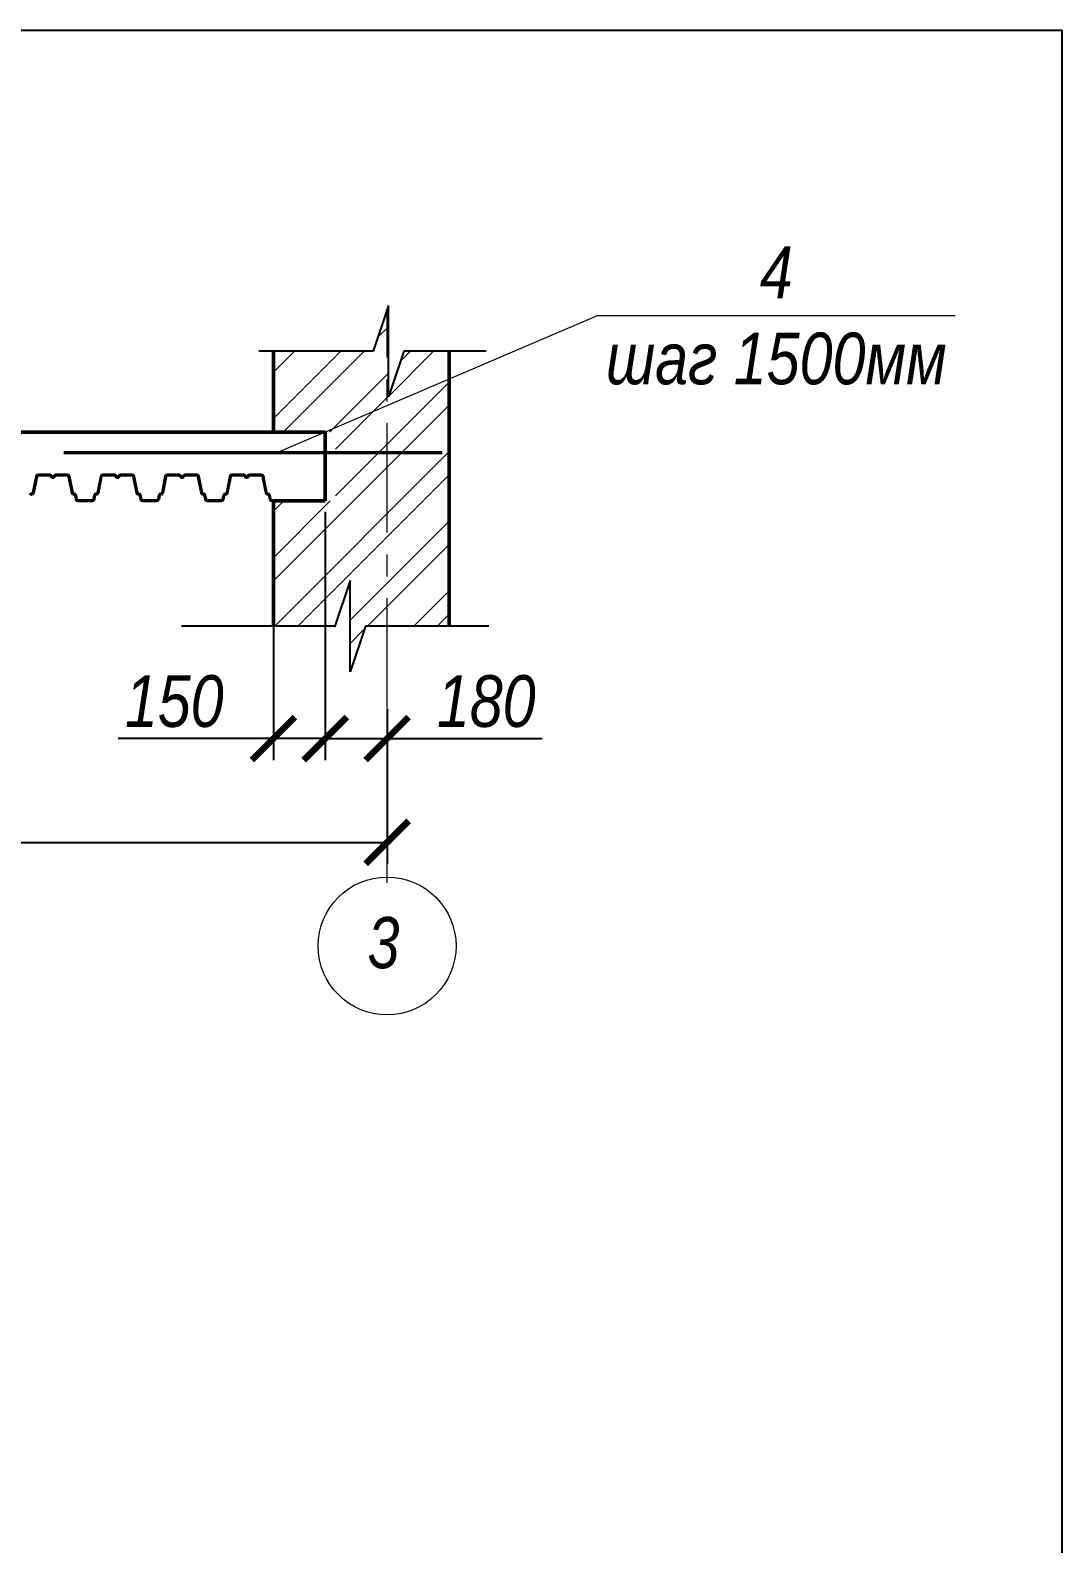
# Model space of a CAD drawing. Header units: millimetres. Extents: x 1582001 to 3303937, y 226471 to 491235.
# Drawn here: x 1659515 to 1665501, y 311660 to 320445 of the extents above; entities that cross this region are included whole.
import ezdxf

# ---------------------------------------------------------------- set-up
doc = ezdxf.new("R2010")
doc.units = ezdxf.units.MM
doc.linetypes.add('CENTER', pattern=[50.8, 31.75, -6.35, 6.35, -6.35])
doc.layers.get('Defpoints').update_dxf_attribs({"color": 255, "lineweight": 30})
for name, color, linetype in [('00', 15, 'Continuous'), ('6', 7, 'Continuous'), ('Формуляр', 138, 'Continuous')]:
    doc.layers.add(name, color=color, linetype=linetype)
for name, color, linetype, lineweight in [('A-Wall-G', 22, 'Continuous', 50), ('Оси', 251, 'CENTER', 9), ('перекрытия', 7, 'Continuous', 40), ('Размеры', 7, 'Continuous', 18), ('Штриховки', 251, 'Continuous', 20)]:
    doc.layers.add(name, color=color, linetype=linetype, lineweight=lineweight)
doc.styles.add('GOST 2.304', font='ARIALNI.TTF', dxfattribs={"width": 0.98, "height": 300})
doc.styles.get("Standard").update_dxf_attribs({"font": 'ARIALNI.TTF', "height": 300})
doc.styles.add('Текст', font='ARIALNI.TTF')
doc.dimstyles.new('х2', dxfattribs={"dimscale": 100, "dimtxt": 2.5, "dimasz": 2.5, "dimexe": 1.25, "dimexo": 0.625, "dimtad": 1, "dimdec": 0, "dimlfac": 0.5, "dimtxsty": 'Standard', "dimblk": 'ARCHTICK', "dimcen": 2.5, "dimadec": 0, "dimazin": 0, "dimtfac": 1, "dimtdec": 0, "dimtmove": 0, "dimatfit": 3, "dimfxl": 0, "dimarcsym": 0})

# ---------------------------------------------------------------- blocks, each defined once
blk = doc.blocks.new('_ArchTick')
at = {"color": 0, "linetype": 'ByBlock', "const_width": 0.15}
blk.add_lwpolyline([(-0.5, -0.5), (0.5, 0.5)], dxfattribs=at)
blk = doc.blocks.new('*D1937')
at = {"layer": 'Defpoints', "color": 0, "lineweight": -3, "ltscale": 100, "transparency": 16777216}
for p in [(1661585.7, 316570.8), (1650715.5, 316021.2), (1661585.7, 315730.7)]:
    blk.add_point(p, dxfattribs=at)
at = {"layer": 'Размеры', "color": 0, "lineweight": -2, "ltscale": 100, "transparency": 16777216}
for p, q in [((1661585.7, 316508.3), (1661585.7, 315605.7)), ((1650715.5, 315958.7), (1650715.5, 315605.7)), ((1650715.5, 315730.7), (1661585.7, 315730.7))]:
    blk.add_line(p, q, dxfattribs=at)
at = {"layer": 'Размеры', "color": 0, "lineweight": -2, "ltscale": 100, "transparency": 16777216, "xscale": 250, "yscale": 250, "zscale": 250, "rotation": 180}
blk.add_blockref('_ArchTick', (1650715.5, 315730.7), dxfattribs=at)
at = {"layer": 'Размеры', "color": 0, "lineweight": -2, "ltscale": 100, "transparency": 16777216, "xscale": 250, "yscale": 250, "zscale": 250}
blk.add_blockref('_ArchTick', (1661585.7, 315730.7), dxfattribs=at)
at = {"layer": 'Размеры', "color": 0, "ltscale": 100, "transparency": 16777216, "insert": (1656150.6, 315946.4), "char_height": 300, "attachment_point": 5}
blk.add_mtext('5400', dxfattribs=at)
blk = doc.blocks.new('*D1940')
at = {"layer": 'Defpoints', "color": 0, "lineweight": -3, "ltscale": 100, "transparency": 16777216}
for p in [(1661226.6, 317712.8), (1660925.7, 317678.3), (1660925.7, 316333.4)]:
    blk.add_point(p, dxfattribs=at)
at = {"layer": 'Размеры', "color": 0, "lineweight": -2, "ltscale": 100, "transparency": 16777216}
for p, q in [((1660925.7, 317615.8), (1660925.7, 316208.4)), ((1661226.6, 317650.3), (1661226.6, 316208.4)), ((1660925.7, 316333.4), (1660025, 316333.4)), ((1661226.6, 316333.4), (1660925.7, 316333.4))]:
    blk.add_line(p, q, dxfattribs=at)
at = {"layer": 'Размеры', "color": 0, "lineweight": -2, "ltscale": 100, "transparency": 16777216, "xscale": 250, "yscale": 250, "zscale": 250, "rotation": 180}
blk.add_blockref('_ArchTick', (1660925.7, 316333.4), dxfattribs=at)
at = {"layer": 'Размеры', "color": 0, "lineweight": -2, "ltscale": 100, "transparency": 16777216, "xscale": 250, "yscale": 250, "zscale": 250}
blk.add_blockref('_ArchTick', (1661226.6, 316333.4), dxfattribs=at)
at = {"layer": 'Размеры', "color": 0, "ltscale": 100, "transparency": 16777216, "insert": (1660350.3, 316549), "char_height": 300, "attachment_point": 5}
blk.add_mtext('150', dxfattribs=at)
blk = doc.blocks.new('*D1941')
at = {"layer": 'Defpoints', "color": 0, "lineweight": -3, "ltscale": 100, "transparency": 16777216}
for p in [(1661226.6, 316570.8), (1661585.7, 316570.8), (1661585.7, 316333.4)]:
    blk.add_point(p, dxfattribs=at)
at = {"layer": 'Размеры', "color": 0, "lineweight": -2, "ltscale": 100, "transparency": 16777216}
for p, q in [((1661226.6, 316508.3), (1661226.6, 316208.4)), ((1661585.7, 316508.3), (1661585.7, 316208.4)), ((1661226.6, 316333.4), (1661585.7, 316333.4)), ((1661585.7, 316333.4), (1662486.4, 316333.4))]:
    blk.add_line(p, q, dxfattribs=at)
at = {"layer": 'Размеры', "color": 0, "lineweight": -2, "ltscale": 100, "transparency": 16777216, "xscale": 250, "yscale": 250, "zscale": 250, "rotation": 180}
blk.add_blockref('_ArchTick', (1661226.6, 316333.4), dxfattribs=at)
at = {"layer": 'Размеры', "color": 0, "lineweight": -2, "ltscale": 100, "transparency": 16777216, "xscale": 250, "yscale": 250, "zscale": 250}
blk.add_blockref('_ArchTick', (1661585.7, 316333.4), dxfattribs=at)
at = {"layer": 'Размеры', "color": 0, "ltscale": 100, "transparency": 16777216, "insert": (1662161, 316549), "char_height": 300, "attachment_point": 5}
blk.add_mtext('180', dxfattribs=at)

msp = doc.modelspace()

# ---------------------------------------------------------------- hatches: boundary and pattern name
at = {"layer": 'Размеры', "ltscale": 100}
h = msp.add_hatch(dxfattribs=at)
h.set_pattern_fill('ANSI32', color=256, scale=30, style=0)
h.set_pattern_definition([(45, (191369.3, -21873.42), (-202.055763, 202.055763), []), (45, (191504, -21873.42), (-202.055763, 202.055763), [])])
h.paths.add_polyline_path([(1661255.7, 318582.4), (1660925.7, 318582.4), (1660925.7, 318112.8), (1661255.7, 318112.8)])
h.paths.add_polyline_path([(1661425.7, 318582.4), (1661255.7, 318582.4), (1661255.7, 318112.8), (1661285.7, 318112.8), (1661285.7, 317993.3), (1661425.7, 317993.3)])
h.paths.add_polyline_path([(1661945.7, 318582.4), (1661682, 318582.4), (1661593.5, 318317), (1661593.5, 318847.7), (1661505.1, 318582.4), (1661425.7, 318582.4), (1661425.7, 316885.1), (1661459.5, 316986.4), (1661945.7, 316986.4)])
h.paths.add_polyline_path([(1661425.7, 317993.3), (1661285.7, 317993.3), (1661285.7, 317712.8), (1661255.7, 317712.8), (1661255.7, 316986.4), (1661282.6, 316986.4), (1661371, 317251.8), (1661371, 316721.1), (1661425.7, 316885.1)])
h.paths.add_polyline_path([(1661255.7, 317712.8), (1660925.7, 317712.8), (1660925.7, 316986.4), (1661255.7, 316986.4)])

# ---------------------------------------------------------------- linework, layer by layer
at = {"layer": '00', "color": 15, "linetype": 'Continuous'}
for p, q in [((1661593.5, 318847.7), (1661505.1, 318582.4)), ((1661593.5, 318317), (1661593.5, 318847.7)), ((1661505.1, 318582.4), (1660840.9, 318582.4)), ((1661682, 318582.4), (1661593.5, 318317)), ((1662160.9, 318582.4), (1661682, 318582.4)), ((1661371, 317251.8), (1661282.6, 316986.4)), ((1661371, 316721.1), (1661371, 317251.8)), ((1661282.6, 316986.4), (1660391.9, 316986.4)), ((1661459.5, 316986.4), (1661371, 316721.1)), ((1662175.9, 316986.4), (1661459.5, 316986.4))]:
    msp.add_line(p, q, dxfattribs=at)
at = {"layer": '6', "color": 12}
msp.add_point((1661282.6, 316986.4), dxfattribs=at)
at = {"layer": 'A-Wall-G', "color": 0, "ltscale": 100}
for p, q in [((1660925.7, 318112.8), (1660925.7, 318582.4)), ((1661945.7, 318582.4), (1661945.7, 316986.4)), ((1661226.6, 318112.8), (1650655.5, 318112.8)), ((1661226.6, 317712.8), (1661226.6, 318112.8)), ((1660925.7, 317712.8), (1661226.6, 317712.8)), ((1660925.7, 317712.8), (1660925.7, 316986.4))]:
    msp.add_line(p, q, dxfattribs=at)
at = {"layer": 'Оси', "ltscale": 20}
msp.add_line((1661585.7, 315496.8), (1661585.7, 318824.7), dxfattribs=at)
at = {"layer": 'Оси', "linetype": 'Continuous'}
msp.add_circle((1661585.7, 315129.7), 400, dxfattribs=at)
at = {"layer": 'перекрытия', "lineweight": 40, "ltscale": 100}
for p, q in [((1659627.5, 317864.6), (1659561.7, 317864.6)), ((1659627.5, 317862.8), (1659561.7, 317862.8)), ((1659729.3, 317864.6), (1659663.5, 317864.6)), ((1659729.3, 317862.8), (1659663.5, 317862.8)), ((1660002.5, 317864.6), (1659936.7, 317864.6)), ((1660002.5, 317862.8), (1659936.7, 317862.8)), ((1660104.3, 317864.6), (1660038.5, 317864.6)), ((1660104.3, 317862.8), (1660038.5, 317862.8)), ((1660377.5, 317864.6), (1660311.7, 317864.6)), ((1660377.5, 317862.8), (1660311.7, 317862.8)), ((1660479.3, 317864.6), (1660413.5, 317864.6)), ((1660479.3, 317862.8), (1660413.5, 317862.8)), ((1660752.5, 317864.6), (1660686.7, 317864.6)), ((1660752.5, 317862.8), (1660686.7, 317862.8)), ((1660854.3, 317864.6), (1660788.5, 317864.6)), ((1660854.3, 317862.8), (1660788.5, 317862.8)), ((1659550.2, 317855.1), (1659531.4, 317759.6)), ((1659551.9, 317854.7), (1659533.1, 317759.3)), ((1659647.6, 317850.6), (1659643.4, 317850.6)), ((1659647.6, 317848.8), (1659643.4, 317848.8)), ((1659739.1, 317854.7), (1659757.9, 317759.3)), ((1659740.9, 317855.1), (1659759.6, 317759.6)), ((1659925.1, 317855.1), (1659906.4, 317759.6)), ((1659926.9, 317854.7), (1659908.1, 317759.3)), ((1660022.6, 317850.6), (1660018.4, 317850.6)), ((1660022.6, 317848.8), (1660018.4, 317848.8)), ((1660114.1, 317854.7), (1660132.9, 317759.3)), ((1660115.9, 317855.1), (1660134.6, 317759.6)), ((1660300.1, 317855.1), (1660281.4, 317759.6)), ((1660301.9, 317854.7), (1660283.1, 317759.3)), ((1660397.6, 317850.6), (1660393.4, 317850.6)), ((1660397.6, 317848.8), (1660393.4, 317848.8)), ((1660489.1, 317854.7), (1660507.9, 317759.3)), ((1660490.9, 317855.1), (1660509.6, 317759.6)), ((1660675.1, 317855.1), (1660656.4, 317759.6)), ((1660676.9, 317854.7), (1660658.1, 317759.3)), ((1660772.6, 317850.6), (1660768.4, 317850.6)), ((1660772.6, 317848.8), (1660768.4, 317848.8)), ((1660864.1, 317854.7), (1660882.9, 317759.3)), ((1660865.9, 317855.1), (1660884.6, 317759.6)), ((1659525.3, 317754.6), (1659522.5, 317754.6)), ((1659525.3, 317752.8), (1659522.5, 317752.8)), ((1659765.7, 317754.6), (1659768.6, 317754.6)), ((1659765.7, 317752.8), (1659768.6, 317752.8)), ((1659776.4, 317746.4), (1659781.1, 317722.5)), ((1659778.2, 317746.7), (1659782.9, 317722.8)), ((1659792.9, 317714.6), (1659873.1, 317714.6)), ((1659873.1, 317714.6), (1659792.9, 317714.6)), ((1659792.9, 317712.8), (1659873.1, 317712.8)), ((1659873.1, 317712.8), (1659792.9, 317712.8)), ((1659887.8, 317746.7), (1659883.1, 317722.8)), ((1659887.8, 317746.7), (1659883.1, 317722.8)), ((1659889.6, 317746.4), (1659884.9, 317722.5)), ((1659889.6, 317746.4), (1659884.9, 317722.5)), ((1659900.3, 317754.6), (1659897.4, 317754.6)), ((1659900.3, 317754.6), (1659897.4, 317754.6)), ((1659900.3, 317752.8), (1659897.4, 317752.8)), ((1659900.3, 317752.8), (1659897.4, 317752.8)), ((1660140.7, 317754.6), (1660143.6, 317754.6)), ((1660140.7, 317752.8), (1660143.6, 317752.8)), ((1660151.4, 317746.4), (1660156.1, 317722.5)), ((1660153.2, 317746.7), (1660157.9, 317722.8)), ((1660167.9, 317714.6), (1660248.1, 317714.6)), ((1660167.9, 317712.8), (1660248.1, 317712.8)), ((1660262.8, 317746.7), (1660258.1, 317722.8)), ((1660262.8, 317746.7), (1660258.1, 317722.8)), ((1660264.6, 317746.4), (1660259.9, 317722.5)), ((1660264.6, 317746.4), (1660259.9, 317722.5)), ((1660275.3, 317754.6), (1660272.4, 317754.6)), ((1660275.3, 317754.6), (1660272.4, 317754.6)), ((1660275.3, 317752.8), (1660272.4, 317752.8)), ((1660275.3, 317752.8), (1660272.4, 317752.8)), ((1660515.7, 317754.6), (1660518.6, 317754.6)), ((1660515.7, 317752.8), (1660518.6, 317752.8)), ((1660526.4, 317746.4), (1660531.1, 317722.5)), ((1660528.2, 317746.7), (1660532.9, 317722.8)), ((1660530.6, 317724.8), (1660531.1, 317722.5)), ((1660532.4, 317725.2), (1660532.9, 317722.8)), ((1660542.9, 317714.6), (1660623.1, 317714.6)), ((1660623.1, 317714.6), (1660542.9, 317714.6)), ((1660542.9, 317712.8), (1660623.1, 317712.8)), ((1660623.1, 317712.8), (1660542.9, 317712.8)), ((1660637.8, 317746.7), (1660633.1, 317722.8)), ((1660639.6, 317746.4), (1660634.9, 317722.5)), ((1660650.3, 317754.6), (1660647.4, 317754.6)), ((1660650.3, 317752.8), (1660647.4, 317752.8)), ((1660890.7, 317754.6), (1660893.5, 317754.6)), ((1660890.7, 317752.8), (1660893.5, 317752.8)), ((1660901.4, 317746.4), (1660906.1, 317722.5)), ((1660903.2, 317746.7), (1660907.8, 317722.8)), ((1660917.9, 317712.8), (1661226.6, 317712.8))]:
    msp.add_line(p, q, dxfattribs=at)
for centre, radius, start, end in [((1659561.7, 317852.8), 11.8, 90, 168.87383), ((1659561.7, 317852.8), 10, 90, 168.87383), ((1659627.5, 317854.8), 9.8, 7.18076, 90), ((1659627.5, 317854.8), 8, 7.18076, 90), ((1659663.5, 317854.8), 9.8, 90, 172.81924), ((1659663.5, 317854.8), 8, 90, 172.81924), ((1659729.3, 317852.8), 11.8, 11.12617, 90), ((1659729.3, 317852.8), 10, 11.12617, 90), ((1659936.7, 317852.8), 11.8, 90, 168.87383), ((1659936.7, 317852.8), 10, 90, 168.87383), ((1660002.5, 317854.8), 9.8, 7.18076, 90), ((1660002.5, 317854.8), 8, 7.18076, 90), ((1660038.5, 317854.8), 9.8, 90, 172.81924), ((1660038.5, 317854.8), 8, 90, 172.81924), ((1660104.3, 317852.8), 11.8, 11.12617, 90), ((1660104.3, 317852.8), 10, 11.12617, 90), ((1660311.7, 317852.8), 11.8, 90, 168.87383), ((1660311.7, 317852.8), 10, 90, 168.87383), ((1660377.5, 317854.8), 9.8, 7.18076, 90), ((1660377.5, 317854.8), 8, 7.18076, 90), ((1660413.5, 317854.8), 9.8, 90, 172.81924), ((1660413.5, 317854.8), 8, 90, 172.81924), ((1660479.3, 317852.8), 11.8, 11.12617, 90), ((1660479.3, 317852.8), 10, 11.12617, 90), ((1660686.7, 317852.8), 11.8, 90, 168.87383), ((1660686.7, 317852.8), 10, 90, 168.87383), ((1660752.5, 317854.8), 9.8, 7.18076, 90), ((1660752.5, 317854.8), 8, 7.18076, 90), ((1660788.5, 317854.8), 9.8, 90, 172.81924), ((1660788.5, 317854.8), 8, 90, 172.81924), ((1660854.3, 317852.8), 11.8, 11.12617, 90), ((1660854.3, 317852.8), 10, 11.12617, 90), ((1659643.4, 317856.8), 8, 187.18076, 270), ((1659643.4, 317856.8), 6.2, 187.18076, 270), ((1659647.6, 317856.8), 6.2, 270, 352.81924), ((1659647.6, 317856.8), 8, 270, 352.81924), ((1660018.4, 317856.8), 8, 187.18076, 270), ((1660018.4, 317856.8), 6.2, 187.18076, 270), ((1660022.6, 317856.8), 6.2, 270, 352.81924), ((1660022.6, 317856.8), 8, 270, 352.81924), ((1660393.4, 317856.8), 8, 187.18076, 270), ((1660393.4, 317856.8), 6.2, 187.18076, 270), ((1660397.6, 317856.8), 6.2, 270, 352.81924), ((1660397.6, 317856.8), 8, 270, 352.81924), ((1660768.4, 317856.8), 8, 187.18076, 270), ((1660768.4, 317856.8), 6.2, 187.18076, 270), ((1660772.6, 317856.8), 6.2, 270, 352.81924), ((1660772.6, 317856.8), 8, 270, 352.81924), ((1659522.5, 317744.8), 9.8, 90, 168.87383), ((1659522.5, 317744.8), 8, 90, 168.87383), ((1659525.3, 317760.8), 6.2, 270, 348.87383), ((1659525.3, 317760.8), 8, 270, 348.87383), ((1659765.7, 317760.8), 8, 191.12617, 270), ((1659765.7, 317760.8), 6.2, 191.12617, 270), ((1659768.6, 317744.8), 9.8, 11.12617, 90), ((1659768.6, 317744.8), 8, 11.12617, 90), ((1659792.9, 317724.8), 12, 191.12617, 270), ((1659792.9, 317724.8), 12, 191.12617, 270), ((1659792.9, 317724.8), 12, 191.12617, 270), ((1659792.9, 317724.8), 10.2, 191.12617, 270), ((1659792.9, 317724.8), 10.2, 191.12617, 270), ((1659792.9, 317724.8), 10.2, 191.12617, 270), ((1659873.1, 317724.8), 10.2, 270, 348.87383), ((1659873.1, 317724.8), 10.2, 270, 348.87383), ((1659873.1, 317724.8), 12, 270, 348.87383), ((1659873.1, 317724.8), 12, 270, 348.87383), ((1659897.4, 317744.8), 9.8, 90, 168.87383), ((1659897.4, 317744.8), 9.8, 90, 168.87383), ((1659897.4, 317744.8), 8, 90, 168.87383), ((1659897.4, 317744.8), 8, 90, 168.87383), ((1659900.3, 317760.8), 6.2, 270, 348.87383), ((1659900.3, 317760.8), 6.2, 270, 348.87383), ((1659900.3, 317760.8), 8, 270, 348.87383), ((1659900.3, 317760.8), 8, 270, 348.87383), ((1660140.7, 317760.8), 8, 191.12617, 270), ((1660140.7, 317760.8), 6.2, 191.12617, 270), ((1660143.6, 317744.8), 9.8, 11.12617, 90), ((1660143.6, 317744.8), 8, 11.12617, 90), ((1660167.9, 317724.8), 12, 191.12617, 270), ((1660167.9, 317724.8), 10.2, 191.12617, 270), ((1660248.1, 317724.8), 10.2, 270, 348.87383), ((1660248.1, 317724.8), 10.2, 270, 348.87383), ((1660248.1, 317724.8), 12, 270, 348.87383), ((1660248.1, 317724.8), 12, 270, 348.87383), ((1660272.4, 317744.8), 9.8, 90, 168.87383), ((1660272.4, 317744.8), 9.8, 90, 168.87383), ((1660272.4, 317744.8), 8, 90, 168.87383), ((1660272.4, 317744.8), 8, 90, 168.87383), ((1660275.3, 317760.8), 6.2, 270, 348.87383), ((1660275.3, 317760.8), 6.2, 270, 348.87383), ((1660275.3, 317760.8), 8, 270, 348.87383), ((1660275.3, 317760.8), 8, 270, 348.87383), ((1660515.7, 317760.8), 8, 191.12617, 270), ((1660515.7, 317760.8), 6.2, 191.12617, 270), ((1660518.6, 317744.8), 9.8, 11.12617, 90), ((1660518.6, 317744.8), 8, 11.12617, 90), ((1660542.9, 317724.8), 12, 191.12617, 270), ((1660542.9, 317724.8), 12, 191.12617, 270), ((1660542.9, 317724.8), 10.2, 191.12617, 270), ((1660542.9, 317724.8), 10.2, 191.12617, 270), ((1660623.1, 317724.8), 10.2, 270, 348.87383), ((1660623.1, 317724.8), 10.2, 270, 348.87383), ((1660623.1, 317724.8), 10.2, 270, 348.87383), ((1660623.1, 317724.8), 12, 270, 348.87383), ((1660623.1, 317724.8), 12, 270, 348.87383), ((1660623.1, 317724.8), 12, 270, 348.87383), ((1660647.4, 317744.8), 9.8, 90, 168.87383), ((1660647.4, 317744.8), 8, 90, 168.87383), ((1660650.3, 317760.8), 6.2, 270, 348.87383), ((1660650.3, 317760.8), 8, 270, 348.87383), ((1660890.7, 317760.8), 8, 191.12617, 270), ((1660890.7, 317760.8), 6.2, 191.12617, 270), ((1660893.5, 317744.8), 9.8, 11.12617, 90), ((1660893.5, 317744.8), 8, 11.12617, 90), ((1660917.9, 317724.8), 12, 191.12617, 270), ((1660917.9, 317724.8), 12, 191.12617, 270), ((1660917.9, 317724.8), 12, 191.12617, 270), ((1660917.9, 317724.8), 10.2, 191.12617, 270), ((1660917.9, 317724.8), 10.2, 191.12617, 270), ((1660917.9, 317724.8), 10.2, 191.12617, 270)]:
    msp.add_arc(centre, radius, start, end, dxfattribs=at)
at = {"layer": 'Размеры', "lineweight": 9, "ltscale": 100}
for p, q in [((1660947.8, 317993.3), (1662805.7, 318789.8)), ((1662805.7, 318789.8), (1664883.1, 318789.8))]:
    msp.add_line(p, q, dxfattribs=at)
at = {"layer": 'Формуляр', "color": 0}
msp.add_lwpolyline([(1626000.8, 291755.1), (1626000.8, 320444.9), (1665500.8, 320444.9), (1665500.8, 291755.1)], close=True, dxfattribs=at)
at = {"layer": 'Штриховки', "color": 1, "ltscale": 100, "const_width": 20}
msp.add_lwpolyline([(1661905.8, 317993.3), (1659708.4, 317993.3)], dxfattribs=at)

# ---------------------------------------------------------------- texts
at = {"layer": 'Оси', "linetype": 'Continuous', "ltscale": 100, "insert": (1661471.8, 315146.8), "char_height": 297.2, "attachment_point": 4, "style": 'GOST 2.304'}
msp.add_mtext('3', dxfattribs=at)
at = {"layer": 'Размеры', "lineweight": 9, "ltscale": 100, "style": 'Текст'}
for s, p in [('4', (1663748.9, 318889.8)), ('шаг 1500мм', (1662855.7, 318389.8))]:
    msp.add_text(s, height=300, dxfattribs=at).set_placement(p)

# ---------------------------------------------------------------- dimensions: what is measured, and where the dimension line sits
at = {"layer": 'Размеры', "ltscale": 100}
for base, p1, p2, override, picture, middle in [((1660925.7, 316333.4), (1661226.6, 317712.8), (1660925.7, 317678.3), {"dimscale": 100}, '*D1940', (1660350.3, 316549)), ((1661585.7, 316333.4), (1661226.6, 316570.8), (1661585.7, 316570.8), {"dimscale": 100, "dimlfac": 0.5, "dimtxsty": 'Standard', "dimblk1": 'ArchTick', "dimblk2": 'ArchTick', "dimsah": 1, "dimtmove": 0, "dimtolj": 0}, '*D1941', (1662161, 316549))]:
    dim = msp.add_linear_dim(base=base, p1=p1, p2=p2, dimstyle='х2', override=override, dxfattribs=at)
    dim.commit()
    dim.dimension.update_dxf_attribs({"geometry": picture, "text_midpoint": middle})
dim = msp.add_linear_dim(base=(1661585.7, 315730.7), p1=(1650715.5, 316021.2), p2=(1661585.7, 316570.8), text='5400', dimstyle='х2', override={"dimlfac": 0.5, "dimtxsty": 'Standard', "dimblk1": 'ArchTick', "dimblk2": 'ArchTick', "dimsah": 1, "dimtmove": 0, "dimtolj": 0}, dxfattribs=at)
dim.commit()
dim.dimension.update_dxf_attribs({"geometry": '*D1937', "text_midpoint": (1656150.6, 315946.4)})

doc.saveas('drawing.dxf')
